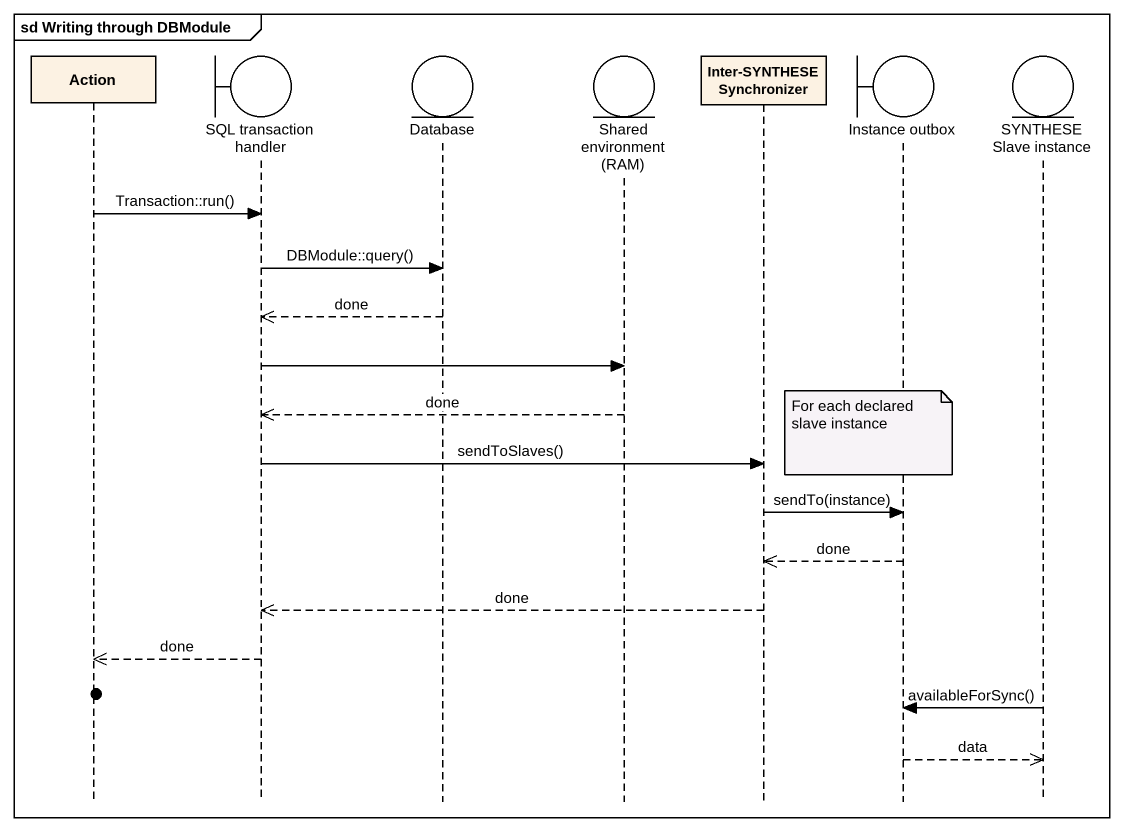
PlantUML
@startuml
mainframe sd Writing through DBModule
hide footbox
participant "Action" as Action_
boundary "SQL transaction handler" as SQL_transaction_handler
entity "Database" as Database_
entity "Shared environment (RAM)" as Shared_environment_RAM
participant "Inter-SYNTHESE Synchronizer" as Inter_SYNTHESE_Synchronizer
boundary "Instance outbox" as Instance_outbox
entity "SYNTHESE Slave instance" as SYNTHESE_Slave_instance

Action_ -> SQL_transaction_handler : Transaction::run()
SQL_transaction_handler -> Database_ : DBModule::query()
Database_ -->> SQL_transaction_handler : done
SQL_transaction_handler -> Shared_environment_RAM
Shared_environment_RAM -->> SQL_transaction_handler : done
note over Instance_outbox : For each declared slave instance
SQL_transaction_handler -> Inter_SYNTHESE_Synchronizer : sendToSlaves()
Inter_SYNTHESE_Synchronizer -> Instance_outbox : sendTo(instance)
Instance_outbox -->> Inter_SYNTHESE_Synchronizer : done
Inter_SYNTHESE_Synchronizer -->> SQL_transaction_handler : done
SQL_transaction_handler -->> Action_ : done
SYNTHESE_Slave_instance -> Instance_outbox : availableForSync()
Instance_outbox -->> SYNTHESE_Slave_instance : data
@enduml
